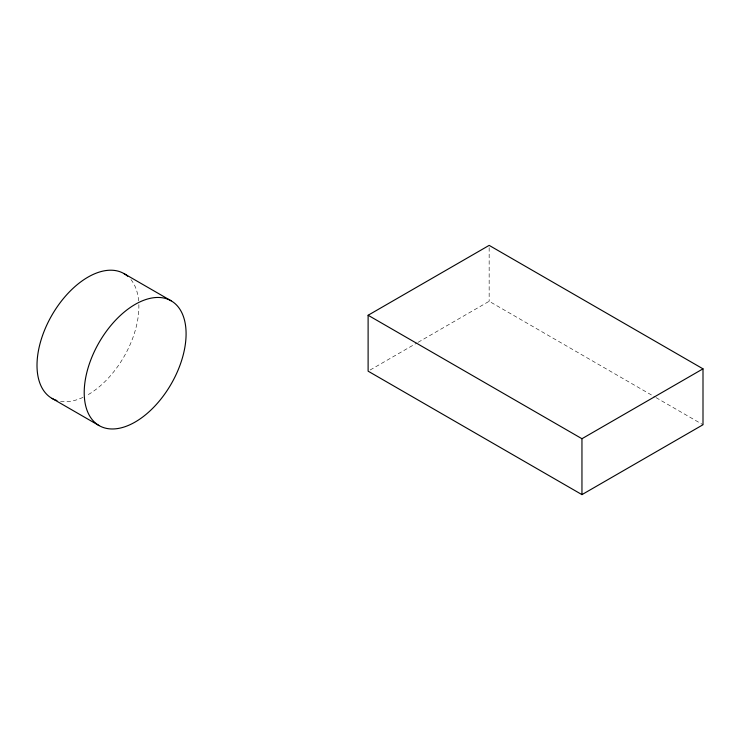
<?xml version="1.0" encoding="UTF-8"?>
<svg xmlns="http://www.w3.org/2000/svg" width="740" height="740" viewBox="0 0 740 740"><rect width="100%" height="100%" fill="white"/><g stroke="black" fill="none" stroke-linecap="round" stroke-linejoin="round"><path stroke-width="0.56" stroke-dasharray="3.7 2.78" d="M370.12 370.009L417.129 342.87M418.137 342.287L489.159 301.282L655.039 397.047M656.038 397.63L703 424.742M489.159 247.66L489.159 301.282M130.906 279.554A72.039 41.597 -60 0 1 138.639 300.93M138.852 304.649A72.039 41.597 -60 0 1 86.275 395.715M82.945 397.38A72.039 41.597 -60 0 1 60.569 401.376"/><path stroke-width="1.11" d="M368.113 315.259L489.159 245.375L703 368.835L703 424.742L581.955 494.625L368.113 371.166L368.113 315.259L581.955 438.718L703 368.835M123.959 273.578L171.171 300.829A72.039 41.597 -60 0 1 148.333 412.421A72.039 41.597 -60 0 1 85.942 376.401A72.039 41.597 -60 0 1 171.171 300.829M51.92 398.351L99.123 425.611M581.955 438.718L581.955 494.625M56.934 400.534A72.039 41.597 -60 0 1 51.532 315.851A72.039 41.597 -60 0 1 127.669 276.214"/></g></svg>
